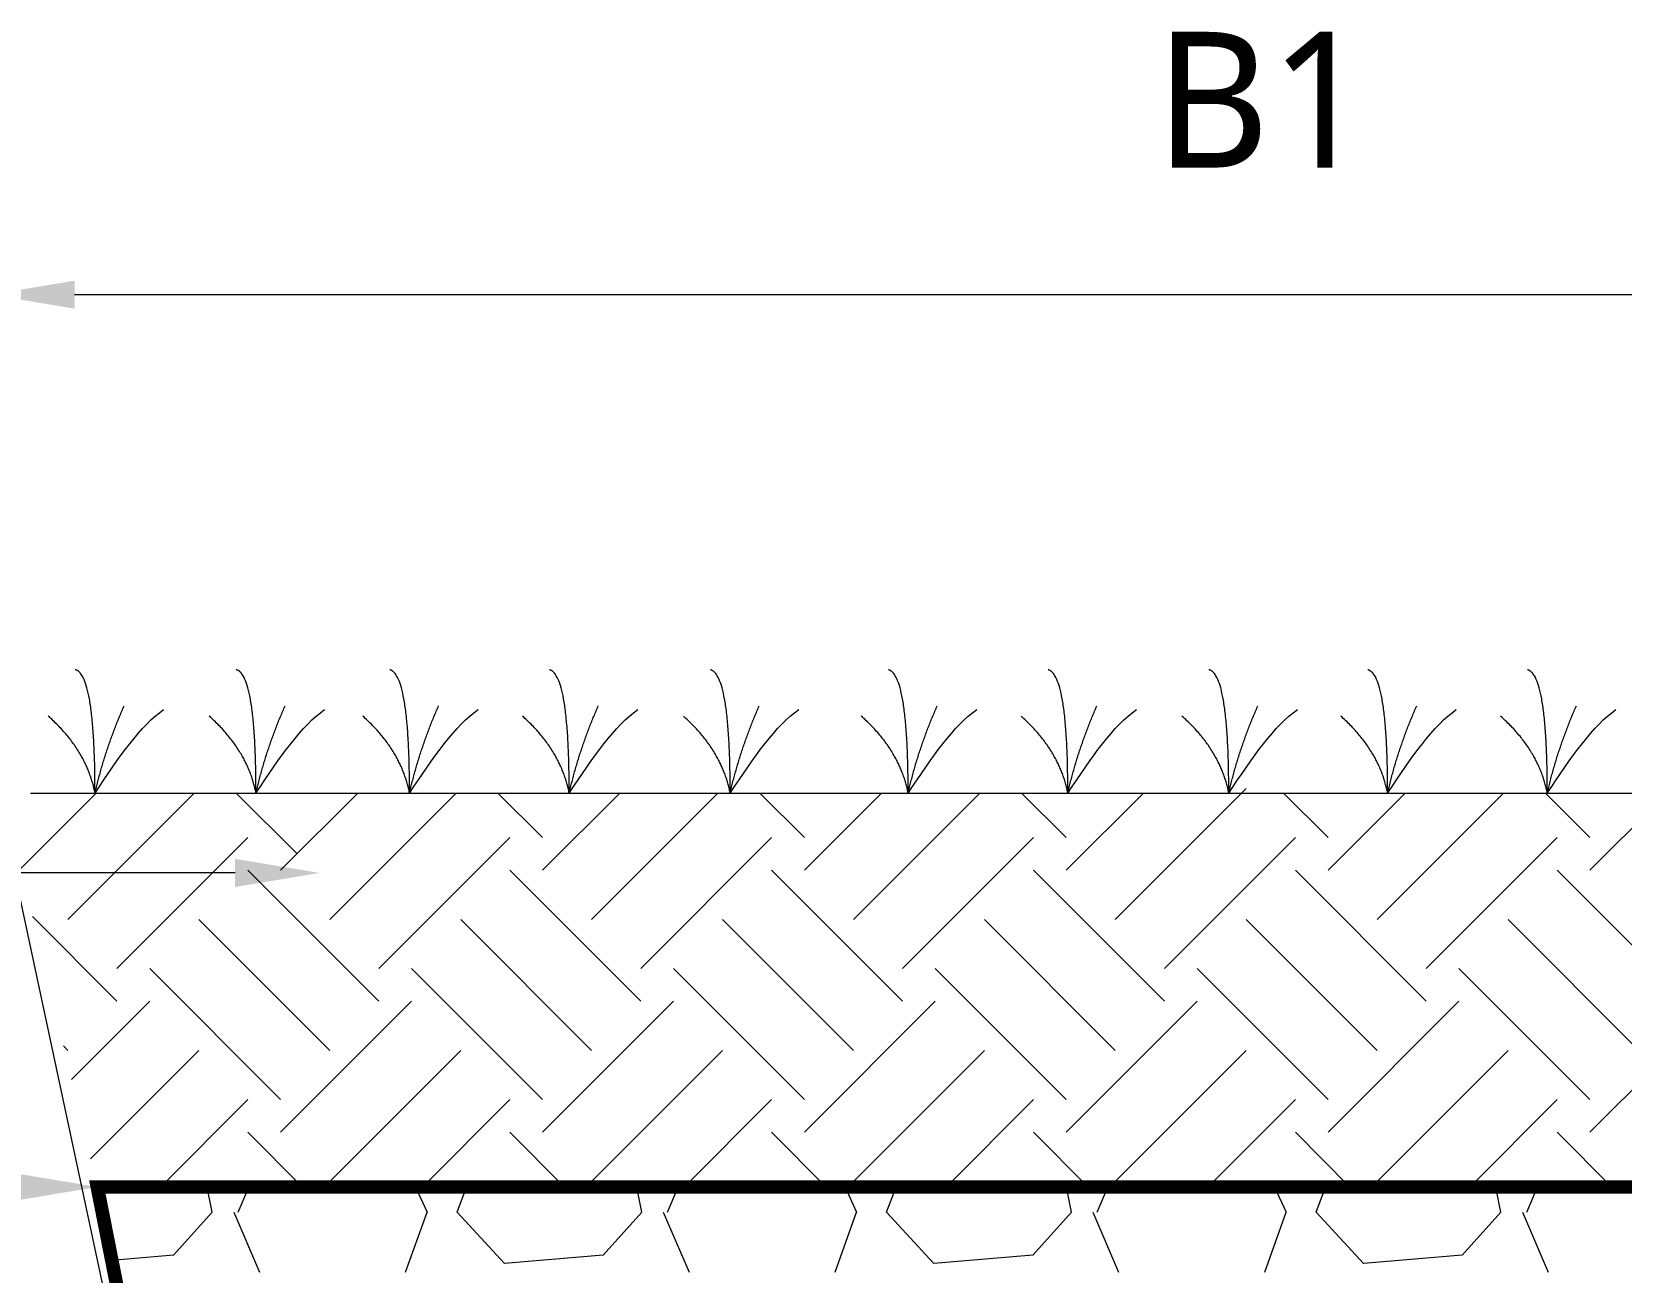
# Model space of a CAD drawing. Header units: millimetres. Extents: x -1245 to 7283, y 1609 to 4579.
# Drawn here: x 6245.1 to 6479.4, y 3700.9 to 3883.6 of the extents above; entities that cross this region are included whole.
import ezdxf

# ---------------------------------------------------------------- set-up
doc = ezdxf.new("R2010")
doc.units = ezdxf.units.MM
doc.styles.add('微軟正黑體-20', font='Microsoft JhengHei.ttf', dxfattribs={"height": 20})

msp = doc.modelspace()

# ---------------------------------------------------------------- linework, layer by layer
at = {"lineweight": 5}
for p, q in [((6611.55, 3844.91), (6251.43, 3844.91)), ((6281.85, 3576.37), (6239.05, 3776.24)), ((6244.92, 3771.49), (6614.31, 3771.49)), ((6275.07, 3759.71), (6126.24, 3759.71)), ((6430.39, 3713.44), (6650.58, 3713.44))]:
    msp.add_line(p, q, dxfattribs=at)
at = {"linetype": 'Continuous', "lineweight": 5}
for p, q in [((6243.48, 3760.38), (6254.59, 3771.49)), ((6250.44, 3752.86), (6269.07, 3771.49)), ((6284.21, 3762.51), (6275.23, 3771.49)), ((6281.8, 3760.1), (6293.19, 3771.49)), ((6289.04, 3752.86), (6307.67, 3771.49)), ((6320.4, 3764.93), (6313.84, 3771.49)), ((6320.4, 3760.1), (6331.8, 3771.49)), ((6327.64, 3752.86), (6346.27, 3771.49)), ((6359.01, 3764.93), (6352.44, 3771.49)), ((6359.01, 3760.1), (6370.4, 3771.49)), ((6366.24, 3752.86), (6384.87, 3771.49)), ((6397.61, 3764.93), (6391.04, 3771.49)), ((6397.61, 3760.1), (6409, 3771.49)), ((6404.85, 3752.86), (6424.15, 3772.17)), ((6436.21, 3764.93), (6429.64, 3771.49)), ((6436.21, 3760.1), (6447.6, 3771.49)), ((6443.45, 3752.86), (6462.08, 3771.49)), ((6474.81, 3764.93), (6468.25, 3771.49)), ((6474.81, 3760.1), (6486.21, 3771.49)), ((6257.67, 3745.63), (6276.98, 3764.93)), ((6296.28, 3745.63), (6315.58, 3764.93)), ((6334.88, 3745.63), (6354.18, 3764.93)), ((6373.48, 3745.63), (6392.78, 3764.93)), ((6412.08, 3745.63), (6431.39, 3764.93)), ((6450.69, 3745.63), (6469.99, 3764.93)), ((6296.28, 3740.8), (6276.98, 3760.1)), ((6334.88, 3740.8), (6315.58, 3760.1)), ((6373.48, 3740.8), (6354.18, 3760.1)), ((6412.08, 3740.8), (6392.78, 3760.1)), ((6450.69, 3740.8), (6431.39, 3760.1)), ((6489.29, 3740.8), (6469.99, 3760.1)), ((6257.67, 3740.8), (6245.19, 3753.29)), ((6289.04, 3733.56), (6269.74, 3752.86)), ((6327.64, 3733.56), (6308.34, 3752.86)), ((6366.24, 3733.56), (6346.94, 3752.86)), ((6404.85, 3733.56), (6385.55, 3752.86)), ((6443.45, 3733.56), (6424.15, 3752.86)), ((6482.05, 3733.56), (6462.75, 3752.86)), ((6281.8, 3726.33), (6262.5, 3745.63)), ((6320.4, 3726.33), (6301.1, 3745.63)), ((6359.01, 3726.33), (6339.71, 3745.63)), ((6397.61, 3726.33), (6378.31, 3745.63)), ((6436.21, 3726.33), (6416.91, 3745.63)), ((6474.81, 3726.33), (6455.51, 3745.63)), ((6250.96, 3729.27), (6262.5, 3740.8)), ((6281.8, 3721.5), (6301.1, 3740.8)), ((6320.4, 3721.5), (6339.71, 3740.8)), ((6359.01, 3721.5), (6378.31, 3740.8)), ((6397.61, 3721.5), (6416.91, 3740.8)), ((6436.21, 3721.5), (6455.51, 3740.8)), ((6474.81, 3721.5), (6494.12, 3740.8)), ((6250.44, 3733.56), (6249.77, 3734.23)), ((6253.77, 3717.6), (6269.74, 3733.56)), ((6289.04, 3714.26), (6308.34, 3733.56)), ((6327.64, 3714.26), (6346.94, 3733.56)), ((6366.24, 3714.26), (6385.55, 3733.56)), ((6404.85, 3714.26), (6424.15, 3733.56)), ((6443.45, 3714.26), (6462.75, 3733.56)), ((6264.09, 3713.44), (6276.98, 3726.33)), ((6302.7, 3713.44), (6315.58, 3726.33)), ((6341.3, 3713.44), (6354.18, 3726.33)), ((6379.9, 3713.44), (6392.78, 3726.33)), ((6418.5, 3713.44), (6431.39, 3726.33)), ((6457.11, 3713.44), (6469.99, 3726.33)), ((6285.03, 3713.44), (6276.98, 3721.5)), ((6323.64, 3713.44), (6315.58, 3721.5)), ((6362.24, 3713.44), (6354.18, 3721.5)), ((6400.84, 3713.44), (6392.78, 3721.5)), ((6439.44, 3713.44), (6431.39, 3721.5)), ((6478.05, 3713.44), (6469.99, 3721.5)), ((6270.56, 3713.44), (6269.74, 3714.26)), ((6309.16, 3713.44), (6308.34, 3714.26)), ((6347.76, 3713.44), (6346.94, 3714.26)), ((6386.37, 3713.44), (6385.55, 3714.26)), ((6424.97, 3713.44), (6424.15, 3714.26)), ((6463.57, 3713.44), (6462.75, 3714.26)), ((6271.08, 3712.92), (6269, 3713.44)), ((6271.71, 3709.75), (6271.08, 3712.92)), ((6275.51, 3709.75), (6277.09, 3713.44)), ((6301.67, 3713.44), (6303.38, 3709.75)), ((6307.81, 3709.75), (6309.19, 3713.44)), ((6334.41, 3712.92), (6332.33, 3713.44)), ((6335.04, 3709.75), (6334.41, 3712.92)), ((6338.84, 3709.75), (6340.42, 3713.44)), ((6365, 3713.44), (6366.71, 3709.75)), ((6371.14, 3709.75), (6372.52, 3713.44)), ((6397.74, 3712.92), (6395.65, 3713.44)), ((6398.37, 3709.75), (6397.74, 3712.92)), ((6402.17, 3709.75), (6403.75, 3713.44)), ((6428.33, 3713.44), (6430.04, 3709.75)), ((6434.47, 3709.75), (6435.85, 3713.44)), ((6461.07, 3712.92), (6458.98, 3713.44)), ((6461.7, 3709.75), (6461.07, 3712.92)), ((6465.5, 3709.75), (6467.08, 3713.44)), ((6271.71, 3709.75), (6266.01, 3703.42)), ((6274.88, 3709.75), (6278.68, 3700.89)), ((6300.21, 3700.89), (6303.38, 3709.75)), ((6314.78, 3702.15), (6307.81, 3709.75)), ((6335.04, 3709.75), (6329.34, 3703.42)), ((6338.21, 3709.75), (6342.01, 3700.89)), ((6363.54, 3700.89), (6366.71, 3709.75)), ((6378.11, 3702.15), (6371.14, 3709.75)), ((6398.37, 3709.75), (6392.67, 3703.42)), ((6401.54, 3709.75), (6405.34, 3700.89)), ((6426.87, 3700.89), (6430.04, 3709.75)), ((6441.43, 3702.15), (6434.47, 3709.75)), ((6461.7, 3709.75), (6456, 3703.42)), ((6464.87, 3709.75), (6468.67, 3700.89)), ((6266.01, 3703.42), (6256.91, 3702.63)), ((6329.34, 3703.42), (6314.78, 3702.15)), ((6392.67, 3703.42), (6378.11, 3702.15)), ((6456, 3703.42), (6441.43, 3702.15))]:
    msp.add_line(p, q, dxfattribs=at)
at = {"lineweight": 5, "const_width": 2}
msp.add_lwpolyline([(6577.38, 3576.37), (6604.46, 3713.44), (6254.77, 3713.44), (6281.85, 3576.37)], close=True, dxfattribs=at)
at = {"lineweight": 5}
for points, degree in [([(6254.43, 3771.49), (6254.43, 3788.95), (6251.52, 3789.66)], 2), ([(6278.16, 3771.49), (6278.16, 3788.95), (6275.25, 3789.66)], 2), ([(6300.8, 3771.49), (6300.8, 3788.95), (6297.88, 3789.66)], 2), ([(6324.34, 3771.49), (6324.34, 3788.95), (6321.43, 3789.66)], 2), ([(6348.07, 3771.49), (6348.07, 3788.95), (6345.15, 3789.66)], 2), ([(6374.31, 3771.49), (6374.31, 3788.95), (6371.39, 3789.66)], 2), ([(6397.85, 3771.49), (6397.85, 3788.95), (6394.93, 3789.66)], 2), ([(6421.58, 3771.49), (6421.58, 3788.95), (6418.66, 3789.66)], 2), ([(6445, 3771.49), (6445, 3788.95), (6442.08, 3789.66)], 2), ([(6468.54, 3771.49), (6468.54, 3788.95), (6465.62, 3789.66)], 2), ([(6254.43, 3771.49), (6253.19, 3777.83), (6247.53, 3782.82)], 2), ([(6254.43, 3771.49), (6255.98, 3778.18), (6258.72, 3784.31)], 2), ([(6254.43, 3771.49), (6257.95, 3776.76), (6261.22, 3781.51), (6264.55, 3783.77)], 3), ([(6278.16, 3771.49), (6276.91, 3777.83), (6271.26, 3782.82)], 2), ([(6278.16, 3771.49), (6279.71, 3778.18), (6282.45, 3784.31)], 2), ([(6278.16, 3771.49), (6281.67, 3776.76), (6284.95, 3781.51), (6288.28, 3783.77)], 3), ([(6300.8, 3771.49), (6299.55, 3777.83), (6293.9, 3782.82)], 2), ([(6300.8, 3771.49), (6302.35, 3778.18), (6305.08, 3784.31)], 2), ([(6300.8, 3771.49), (6304.31, 3776.76), (6307.58, 3781.51), (6310.92, 3783.77)], 3), ([(6324.34, 3771.49), (6323.09, 3777.83), (6317.44, 3782.82)], 2), ([(6324.34, 3771.49), (6325.89, 3778.18), (6328.63, 3784.31)], 2), ([(6324.34, 3771.49), (6327.85, 3776.76), (6331.13, 3781.51), (6334.46, 3783.77)], 3), ([(6348.07, 3771.49), (6346.82, 3777.83), (6341.17, 3782.82)], 2), ([(6348.07, 3771.49), (6349.62, 3778.18), (6352.35, 3784.31)], 2), ([(6348.07, 3771.49), (6351.58, 3776.76), (6354.85, 3781.51), (6358.18, 3783.77)], 3), ([(6374.31, 3771.49), (6373.06, 3777.83), (6367.4, 3782.82)], 2), ([(6374.31, 3771.49), (6375.85, 3778.18), (6378.59, 3784.31)], 2), ([(6374.31, 3771.49), (6377.82, 3776.76), (6381.09, 3781.51), (6384.42, 3783.77)], 3), ([(6397.85, 3771.49), (6396.6, 3777.83), (6390.95, 3782.82)], 2), ([(6397.85, 3771.49), (6399.4, 3778.18), (6402.13, 3784.31)], 2), ([(6397.85, 3771.49), (6401.36, 3776.76), (6404.63, 3781.51), (6407.97, 3783.77)], 3), ([(6421.58, 3771.49), (6420.33, 3777.83), (6414.67, 3782.82)], 2), ([(6421.58, 3771.49), (6423.12, 3778.18), (6425.86, 3784.31)], 2), ([(6421.58, 3771.49), (6425.09, 3776.76), (6428.36, 3781.51), (6431.69, 3783.77)], 3), ([(6445, 3771.49), (6443.75, 3777.83), (6438.09, 3782.82)], 2), ([(6445, 3771.49), (6446.54, 3778.18), (6449.28, 3784.31)], 2), ([(6445, 3771.49), (6448.51, 3776.76), (6451.78, 3781.51), (6455.11, 3783.77)], 3), ([(6468.54, 3771.49), (6467.29, 3777.83), (6461.64, 3782.82)], 2), ([(6468.54, 3771.49), (6470.09, 3778.18), (6472.82, 3784.31)], 2), ([(6468.54, 3771.49), (6472.05, 3776.76), (6475.32, 3781.51), (6478.66, 3783.77)], 3)]:
    msp.add_open_spline(points, degree=degree, dxfattribs=at)
for points in [[(6251.43, 3846.98), (6251.43, 3842.85), (6239.05, 3844.91)], [(6275.07, 3761.79), (6287.54, 3759.71), (6275.07, 3757.64)], [(6242.3, 3715.52), (6254.77, 3713.44), (6242.3, 3711.36)]]:
    msp.add_solid(points, dxfattribs=at)

# ---------------------------------------------------------------- texts
at = {"lineweight": 5, "style": '微軟正黑體-20'}
msp.add_text('B1', height=20, dxfattribs=at).set_placement((6410.68, 3863.64))

doc.saveas('drawing.dxf')
